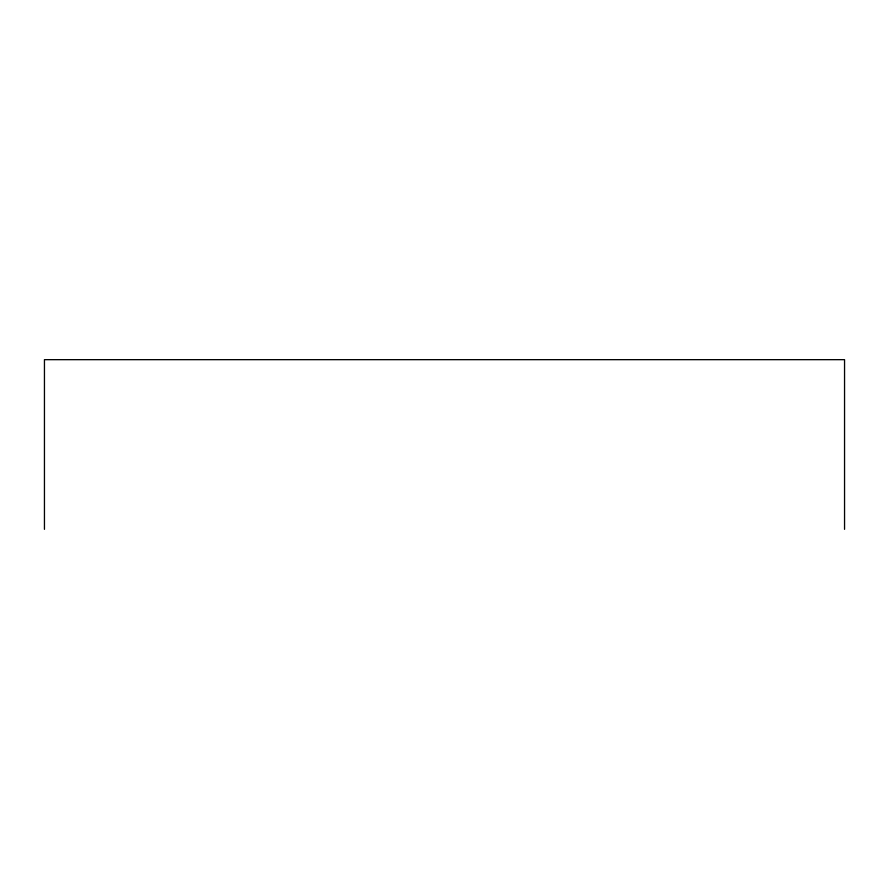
<?xml version="1.0" encoding="UTF-8"?>
<svg xmlns="http://www.w3.org/2000/svg" width="889" height="889" viewBox="0 0 889 889"><rect width="100%" height="100%" fill="white"/><g stroke="black" fill="none" stroke-linecap="round" stroke-linejoin="round"><path stroke-width="1.33" d="M844.55 529.333L844.55 359.667L44.45 359.667L44.45 529.333"/></g></svg>
